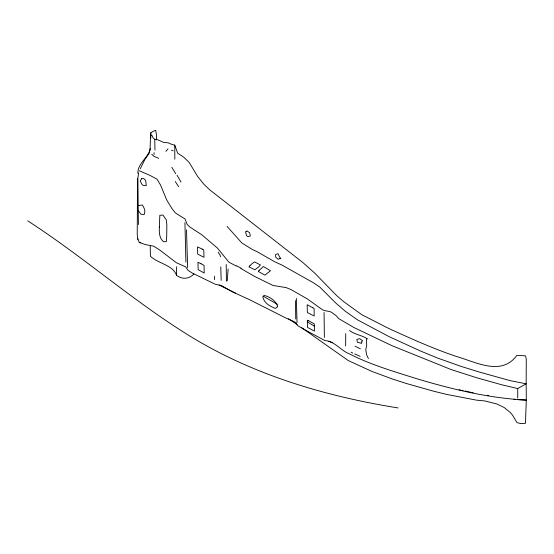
<?xml version="1.0" encoding="UTF-8"?>
<svg xmlns="http://www.w3.org/2000/svg" width="554" height="554" viewBox="0 0 554 554"><rect width="100%" height="100%" fill="white"/><g stroke="black" fill="none" stroke-linecap="round" stroke-linejoin="round"><path stroke-width="0.83" d="M150.827 137.918L150.82 132.773L153.299 131.256L155.716 130.349L156.47 134.823A28.462 15.928 -61.2 0 1 156.387 139.892M193.921 273.974C189.17 279.126 182.183 279.715 176.539 275.352L176.629 266.73M138.583 172.806L137.891 178.222L138.396 224.599M297.041 322.532L296.335 298.384M227.244 280.733L228.137 269.085M184.932 222.646L185.909 262.125M295.76 319.049L295.469 300.649M150.82 132.773L150.543 134.525L152.364 135.91L152.994 137.794L154.753 139.303L157.883 139.809L163.728 142.454L168.305 142.814L169.912 143.597A22.16 15.56 51.6 0 0 174.759 145.106L174.822 159.199M345.634 345.966L345.744 333.688M150.543 134.525L150.086 149.199L149.345 152.952L144.906 159.379L140.3 168.741M324.069 312.498L324.374 337.393M174.759 145.106L177.696 153.202L183.492 157.011L189.136 162.377L197.605 176.407L203.934 184.323L209.537 189.683L302.754 262.451L314.804 273.191L336.603 295.531L343.445 301.48L361.873 314.755L384.926 326.528A122.199 87.975 38 0 0 390.355 329.208C412.585 339.318 434.855 349.415 458.11 356.991C477.098 362.648 501.799 376.069 516.889 355.363L525.559 355.827L526.265 359.255L526.168 383.811L517.741 388.562L517.72 398.091M137.787 173.146C137.835 162.973 148.624 157.661 150.293 148.41M249.854 265.788L248.954 266.862L254.84 269.777L258.6 267.028L260.428 264.902L254.521 261.91L253.206 262.811A29.237 18.974 2.2 0 0 249.875 265.795M165.895 151.346L168.007 148.881M138.431 205.631L142.288 204.966A9.743 5.949 57.2 0 1 144.726 210.243A9.674 6.039 57.2 0 1 144.026 214.696L140.958 214.204L138.375 210.79M140.494 242.77L139.47 242.714L137.697 239.058L137.226 234.501L137.537 178.416M137.697 239.058L138.368 239.058M367.621 338.979C362.143 335.218 354.83 334.63 349.498 330.537M518.052 399.683L526.3 400.085L525.476 423.242L521.224 423.651L517 422.647L512.533 415.105L510.172 412.411L504.175 407.522L496.841 403.97L484.847 400.944L476.662 400.175L446.503 394.379L432.688 390.965L405.694 383.299L392.557 379.054L372.281 371.568L348.334 360.612L301.805 327.795M513.946 399.247L515.317 399.392M398.063 407.945C323.017 395.888 248.545 373.507 184.025 332.414C129.871 298.121 81.514 255.623 27.7 220.824M461.794 390.258L463.137 390.508M517.741 388.562L502.028 384.857L476.606 377.731L451.025 369.518L392.1 345.744L353.819 327.476L338.716 318.605L336.423 315.905L331.825 312.518L330.122 311.618L324.208 310.545L322.463 309.755L307.131 298.786L291.148 289.673L286.314 287.651L272.942 285.455L254.307 276.273L240.858 268.475M471.842 392.509L473.185 392.772M487.409 395.21L488.76 395.487M459.121 389.732L460.457 390.002M469.155 391.941L470.498 392.232M467.147 391.477L468.483 391.789M465.138 390.986L466.475 391.318M171.539 150.328L173.18 150.792M360.37 348.778L355.093 346.271M328.515 341.216L332.22 342.552M354.678 353.93L360.211 356.354M235.63 293.156L219.121 285.04M139.22 242.34L145.203 244.549L153.7 246.191L160.217 250.36L176.331 262.7L185.735 266.931L188.111 270.414L192.314 273.08L215.153 284.202L221.302 285.518L232.32 291.826L248.815 299.34L286.349 318.238L292.969 321.05L295.85 322.615L297.574 325.586C306.487 330.87 315.773 335.579 324.873 340.565C334.893 341.209 340.468 350.412 349.304 353.833C370.584 364.761 393.686 371.409 416.4 378.617C452.154 389.296 488.933 398.222 526.3 400.085L526.168 383.811L510.116 380.64L478.469 371.796L460.796 366.284L437.584 358.057L420.597 351.049L389.303 336.756L357.621 319.921L345.184 311.175L335.537 302.837L319.935 287.201L313.578 282.859L282.034 265.124L274.5 261.668L256.827 251.53L252.208 249.425L241.835 242.95L227.071 226.378M139.276 170.757L149.587 175.203L156.955 179.108L160.494 184.932L166.726 199.994L171.906 208.512L175.431 212.951L185.001 218.982L187.162 224.412L189.655 226.891L201.698 234.709L217.48 248.109L228.913 262.194L236.281 266.065M158.666 158.319L154.067 156.387L151.741 154.282M351.063 352.157L352.836 353.127M277.381 304.291L263.136 296.141M314.603 326.278L307.345 321.909M297.096 324.644L288.509 318.792M171.83 167.28L175.694 173.721M180.964 182.058L177.058 175.182M218.207 252.188L220.125 255.207L220.478 256.807M178.575 186.712L175.279 181.483M368.424 358.576L366.658 354.962L365.758 349.699L366.713 345.294L366.409 338.792M176.539 275.352C173.125 264.944 157.779 263.566 150.418 256.19L150.224 246.156M187.633 267.589L186.504 229.848M226.42 281.266L226.219 264.452M214.516 276.231L214.627 279.638M221.164 280.4L220.783 266.883M154.753 139.303L154.968 150.099M154.054 152.627L154.074 154.469M241.101 268.205A291.113 216.212 -19.9 0 1 236.53 265.809M159.33 227.022C159.275 232.188 159.026 238.178 163.575 241.717L166.29 241.655A67.491 33.088 67.2 0 0 166.699 236.932L166.837 225.263A34.722 17.278 67.7 0 0 166.2 219.744L162.945 215.077L159.843 215.291L159.33 227.022M361.817 341.846L361.651 343.362L357.413 342.213L356.859 339.387L359.712 338.688L362.434 340.572L361.817 341.846M277.353 306.466L277 307.38L275.283 308.391C270.033 306.307 264.23 303.183 262.887 297.186A9.176 3.968 45.1 0 1 264.66 295.511C269.867 296.965 274.964 300.226 277.312 305.261L277.353 306.466M246.038 231.51L245.602 232.472L246.71 235.824L248.157 236.676L250.339 235.949L249.653 232.819L247.084 230.935L246.038 231.51M141.582 178.727L140.217 181.047L142.108 184.586L143.271 185.452L146.27 185.597L145.709 180.5L144.275 178.99L142.69 178.291L141.582 178.727M259.133 270.373L258.275 271.453L264.909 275.13L270.518 270.761L263.392 266.55L259.133 270.373M279.431 258.635L278.15 259.3L275.726 257.208L275.532 254.563L278.039 253.718A10.339 6.246 58.9 0 0 280.92 258.676L279.431 258.635M308.73 320.856L307.345 320.212L307.525 327.414L314.45 331.119L314.284 323.889L308.73 320.856M202.189 249.106L197.501 246.89L197.674 254.106L204.011 257.312L203.747 249.847L202.189 249.106M312.719 307.747L307.172 304.721L307.359 312.539L314.18 315.981L314.111 308.446L312.719 307.747M201.012 263.773L197.937 262.264L198.207 269.68L204.204 273.025L204.08 265.38L201.012 263.773"/></g></svg>
